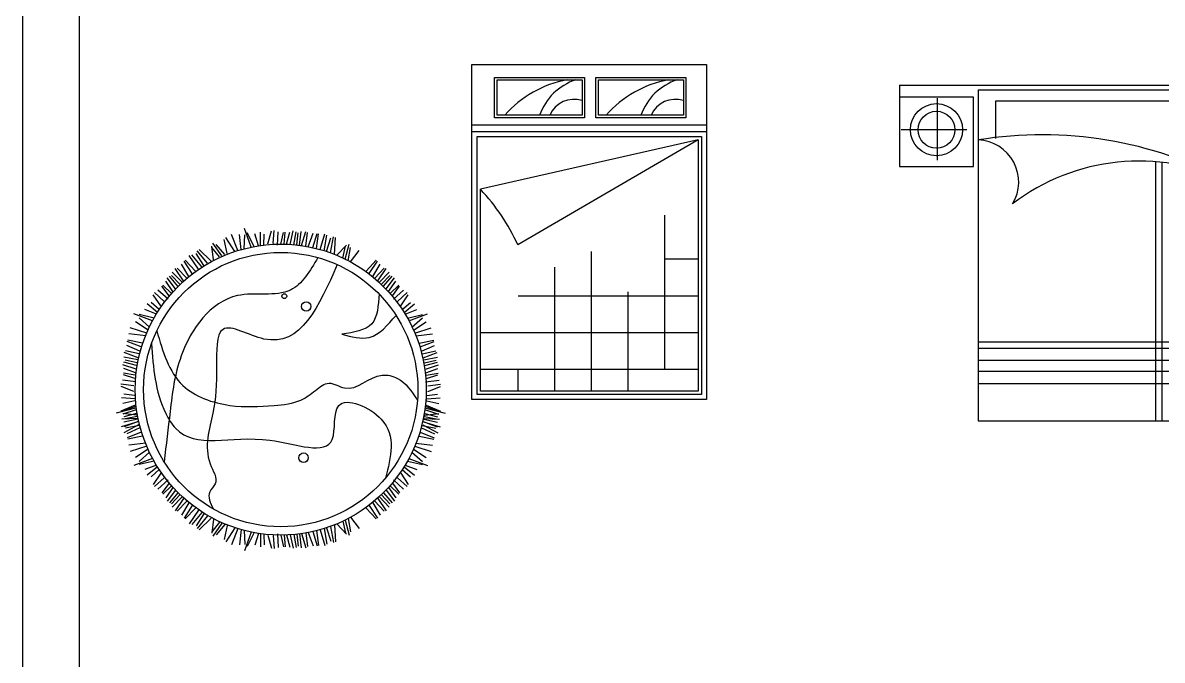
# Model space of a CAD drawing. Header units: inches. Extents: x 10.6 to 53.1, y 14.5 to 39.3.
# Drawn here: x 32.11 to 38.91, y 23.33 to 27.13 of the extents above; entities that cross this region are included whole.
import ezdxf

# ---------------------------------------------------------------- set-up
doc = ezdxf.new("R2010")
doc.units = ezdxf.units.IN
doc.header["$MEASUREMENT"] = 0
for name, color, linetype in [('02', 2, 'Continuous'), ('4', 4, 'Continuous'), ('kadrbm', 4, 'Continuous')]:
    doc.layers.add(name, color=color, linetype=linetype)

# ---------------------------------------------------------------- blocks, each defined once
blk = doc.blocks.new('kadrbm')
at = {"layer": 'kadrbm', "color": 4}
blk.add_lwpolyline([(0, 0), (0, 24.7972), (21, 24.7972), (21, 0), (0, 0)], close=True, dxfattribs=at)
blk.add_lwpolyline([(20.6631, 0.3257), (20.6631, 24.4603), (0.3369, 24.4603), (0.3369, 0.3257), (20.6631, 0.3257)], dxfattribs=at)

msp = doc.modelspace()

# ---------------------------------------------------------------- linework, layer by layer
at = {"layer": '02'}
for p, q in [((34.7928, 24.8859), (34.7928, 26.8851)), ((34.7928, 26.8851), (36.1928, 26.8851)), ((36.1928, 26.8851), (36.1928, 24.8852)), ((34.9277, 26.8076), (35.4648, 26.8076)), ((34.9277, 26.5666), (34.9277, 26.8076)), ((34.9427, 26.7926), (35.4498, 26.7926)), ((34.9427, 26.5816), (34.9427, 26.7926)), ((35.4498, 26.7926), (35.4498, 26.5816)), ((35.4648, 26.8076), (35.4648, 26.5666)), ((35.5322, 26.8076), (36.0693, 26.8076)), ((35.5322, 26.5666), (35.5322, 26.8076)), ((35.5472, 26.7926), (36.0543, 26.7926)), ((35.5472, 26.5816), (35.5472, 26.7926)), ((36.0543, 26.7926), (36.0543, 26.5816)), ((36.0693, 26.8076), (36.0693, 26.5666)), ((37.344, 26.7615), (39.7828, 26.7615)), ((37.344, 26.7615), (37.344, 26.2752)), ((37.8134, 26.7325), (37.8134, 24.7583)), ((37.8134, 26.7325), (39.3134, 26.7325)), ((37.784, 26.6895), (37.344, 26.6895)), ((37.784, 26.2752), (37.784, 26.6895)), ((35.4498, 26.5816), (34.9427, 26.5816)), ((36.0543, 26.5816), (35.5472, 26.5816)), ((34.7928, 26.5251), (36.1928, 26.5251)), ((35.4648, 26.5666), (34.9277, 26.5666)), ((36.0693, 26.5666), (35.5322, 26.5666)), ((34.7928, 26.4851), (36.1928, 26.4851)), ((37.344, 26.2752), (37.784, 26.2752)), ((33.4753, 25.7948), (33.4362, 25.9068)), ((33.3329, 25.7564), (33.3144, 25.84)), ((33.3788, 25.7688), (33.3245, 25.8531)), ((33.3961, 25.7744), (33.3578, 25.8703)), ((33.4151, 25.78), (33.4048, 25.8703)), ((33.4344, 25.7853), (33.4372, 25.8682)), ((33.4933, 25.7983), (33.4518, 25.8807)), ((33.5198, 25.8028), (33.4968, 25.8734)), ((33.5318, 25.8046), (33.5313, 25.8838)), ((33.5517, 25.8071), (33.5532, 25.8713)), ((33.5741, 25.8139), (33.5971, 25.8911)), ((33.6075, 25.816), (33.6117, 25.8932)), ((33.6326, 25.8055), (33.6357, 25.887)), ((33.6518, 25.8129), (33.6692, 25.8828)), ((33.6724, 25.8127), (33.6775, 25.8838)), ((33.6861, 25.8122), (33.7068, 25.8849)), ((33.7077, 25.8111), (33.7266, 25.8911)), ((33.73, 25.8094), (33.7434, 25.887)), ((33.7469, 25.8077), (33.7559, 25.8797)), ((33.7637, 25.8057), (33.7737, 25.889)), ((33.7766, 25.8039), (33.8019, 25.889)), ((33.8011, 25.8), (33.8113, 25.8817)), ((33.8163, 25.7972), (33.8447, 25.8776)), ((33.8429, 25.7916), (33.8688, 25.8765)), ((33.866, 25.7861), (33.8771, 25.8744)), ((33.8863, 25.7807), (33.9147, 25.8744)), ((33.9113, 25.7732), (33.9273, 25.8661)), ((33.9248, 25.7689), (33.9503, 25.8494)), ((33.9478, 25.7609), (33.9659, 25.8567)), ((33.972, 25.7517), (33.9795, 25.8525)), ((33.2146, 25.6983), (33.1523, 25.7733)), ((33.2371, 25.7111), (33.1642, 25.7811)), ((33.2505, 25.7183), (33.2402, 25.801)), ((33.2863, 25.7362), (33.2412, 25.7928)), ((33.2994, 25.7422), (33.2467, 25.8187)), ((33.3187, 25.7506), (33.266, 25.8109)), ((33.9861, 25.746), (34.0433, 25.8066)), ((34.0226, 25.7297), (34.0376, 25.8005)), ((34.0357, 25.7235), (34.061, 25.8128)), ((34.0544, 25.7139), (34.0673, 25.793)), ((34.0679, 25.7067), (34.1206, 25.7742)), ((33.1241, 25.6371), (33.0751, 25.7111)), ((33.1431, 25.6513), (33.0821, 25.7162)), ((33.1602, 25.6635), (33.106, 25.7452)), ((33.1818, 25.6781), (33.1205, 25.7495)), ((33.1938, 25.6857), (33.148, 25.7566)), ((34.1606, 25.6513), (34.2216, 25.7162)), ((34.1796, 25.6371), (34.2286, 25.7111)), ((33.0628, 25.585), (33.0049, 25.6457)), ((33.0724, 25.5937), (33.0229, 25.6675)), ((33.0911, 25.6102), (33.0345, 25.6701)), ((33.1028, 25.6201), (33.059, 25.6932)), ((34.2008, 25.6201), (34.2447, 25.6932)), ((34.2126, 25.6102), (34.2692, 25.6701)), ((34.2313, 25.5937), (34.2808, 25.6675)), ((34.2408, 25.585), (34.2988, 25.6457)), ((32.986, 25.5033), (32.9432, 25.5612)), ((32.9993, 25.519), (32.9477, 25.5683)), ((33.0083, 25.5293), (32.9655, 25.5915)), ((33.023, 25.5453), (32.9733, 25.6108)), ((33.0385, 25.5614), (32.9872, 25.6211)), ((33.0505, 25.5733), (33.0008, 25.6261)), ((34.2532, 25.5733), (34.3029, 25.6261)), ((34.2652, 25.5614), (34.3165, 25.6211)), ((34.2807, 25.5453), (34.3303, 25.6108)), ((34.2954, 25.5293), (34.3382, 25.5915)), ((34.3044, 25.519), (34.356, 25.5683)), ((34.3177, 25.5033), (34.3605, 25.5612)), ((32.9357, 25.444), (32.8908, 25.511)), ((32.9554, 25.4711), (32.8985, 25.5236)), ((32.9794, 25.4838), (32.9186, 25.5381)), ((34.3243, 25.4838), (34.385, 25.5381)), ((34.3483, 25.4711), (34.4052, 25.5236)), ((34.368, 25.444), (34.4129, 25.511)), ((32.9159, 25.4055), (32.8545, 25.4556)), ((32.9266, 25.4225), (32.8781, 25.4645)), ((34.377, 25.4225), (34.4256, 25.4645)), ((34.3877, 25.4055), (34.4492, 25.4556)), ((32.8875, 25.3557), (32.7762, 25.3969)), ((32.8962, 25.3719), (32.8063, 25.3923)), ((32.8688, 25.3181), (32.8067, 25.3731)), ((32.9097, 25.3952), (32.8406, 25.4223)), ((34.394, 25.3952), (34.4631, 25.4223)), ((34.4074, 25.3719), (34.4974, 25.3923)), ((34.4162, 25.3557), (34.5275, 25.3969)), ((34.4349, 25.3181), (34.497, 25.3731)), ((32.8528, 25.2817), (32.7545, 25.3132)), ((32.8605, 25.2999), (32.7844, 25.3495)), ((34.4432, 25.2999), (34.5193, 25.3495)), ((34.4509, 25.2817), (34.5492, 25.3132)), ((32.819, 25.1994), (32.7366, 25.2322)), ((32.8265, 25.2219), (32.7394, 25.2403)), ((32.846, 25.2648), (32.7464, 25.2766)), ((34.4577, 25.2648), (34.5572, 25.2766)), ((34.4772, 25.2219), (34.5643, 25.2403)), ((34.4846, 25.1994), (34.5671, 25.2322)), ((32.8013, 25.1343), (32.7186, 25.1666)), ((32.8073, 25.1585), (32.7266, 25.1753)), ((32.8113, 25.1733), (32.7336, 25.2083)), ((34.4924, 25.1733), (34.5701, 25.2083)), ((34.4964, 25.1585), (34.577, 25.1753)), ((34.5024, 25.1343), (34.5851, 25.1666)), ((32.7884, 25.0663), (32.7102, 25.0918)), ((32.792, 25.0884), (32.7158, 25.1081)), ((32.7985, 25.1217), (32.7162, 25.1385)), ((32.7951, 25.105), (32.7241, 25.12)), ((34.5052, 25.1217), (34.5874, 25.1385)), ((34.5086, 25.105), (34.5796, 25.12)), ((34.5117, 25.0884), (34.5879, 25.1081)), ((34.5153, 25.0663), (34.5934, 25.0918)), ((32.7839, 25.0312), (32.7135, 25.0422)), ((32.782, 25.0107), (32.7138, 25.0338)), ((32.7855, 25.0448), (32.7148, 25.0715)), ((34.5182, 25.0448), (34.5888, 25.0715)), ((34.5197, 25.0312), (34.5902, 25.0422)), ((34.5217, 25.0107), (34.5899, 25.0338)), ((32.7753, 24.9668), (32.6986, 24.9774)), ((32.7746, 24.9333), (32.6995, 24.9626)), ((32.7878, 24.991), (32.7069, 25.0008)), ((34.5159, 24.991), (34.5968, 25.0008)), ((34.5284, 24.9668), (34.605, 24.9774)), ((34.5291, 24.9333), (34.6042, 24.9626)), ((32.7804, 24.8904), (32.7013, 24.8964)), ((32.7795, 24.9105), (32.7156, 24.9173)), ((34.5233, 24.8904), (34.6023, 24.8964)), ((34.5242, 24.9105), (34.588, 24.9173)), ((36.1928, 24.8852), (34.7928, 24.8859)), ((32.7854, 24.8333), (32.6706, 24.8036)), ((32.7834, 24.8516), (32.6979, 24.817)), ((32.7811, 24.8784), (32.7089, 24.8612)), ((32.7884, 24.8235), (32.7102, 24.7981)), ((32.7855, 24.845), (32.7148, 24.8184)), ((34.5153, 24.8235), (34.5934, 24.7981)), ((34.5182, 24.845), (34.5888, 24.8184)), ((34.5182, 24.8333), (34.6331, 24.8036)), ((34.5203, 24.8516), (34.6058, 24.817)), ((34.5226, 24.8784), (34.5948, 24.8612)), ((32.7992, 24.7527), (32.7005, 24.7225)), ((32.7952, 24.7721), (32.7044, 24.7693)), ((32.7916, 24.7918), (32.7092, 24.8014)), ((32.792, 24.8015), (32.7158, 24.7817)), ((32.7985, 24.7682), (32.7162, 24.7514)), ((32.8013, 24.7555), (32.7186, 24.7233)), ((32.7951, 24.7848), (32.7241, 24.7699)), ((34.5024, 24.7555), (34.5851, 24.7233)), ((34.5045, 24.7527), (34.6032, 24.7225)), ((34.5052, 24.7682), (34.5874, 24.7514)), ((34.5085, 24.7721), (34.5993, 24.7693)), ((34.5086, 24.7848), (34.5796, 24.7699)), ((34.5117, 24.8015), (34.5879, 24.7817)), ((34.5121, 24.7918), (34.5945, 24.8014)), ((37.8134, 24.7583), (39.3134, 24.7583)), ((32.8033, 24.7349), (32.7148, 24.6879)), ((32.8073, 24.7314), (32.7266, 24.7145)), ((32.8113, 24.7165), (32.7336, 24.6815)), ((32.819, 24.6905), (32.7366, 24.6577)), ((34.4846, 24.6905), (34.5671, 24.6577)), ((34.4924, 24.7165), (34.5701, 24.6815)), ((34.4964, 24.7314), (34.577, 24.7145)), ((34.5004, 24.7349), (34.5889, 24.6879)), ((32.8265, 24.6679), (32.7394, 24.6495)), ((32.846, 24.6251), (32.7464, 24.6132)), ((32.8528, 24.6081), (32.7545, 24.5766)), ((34.4509, 24.6081), (34.5492, 24.5766)), ((34.4577, 24.6251), (34.5572, 24.6132)), ((34.4772, 24.6679), (34.5643, 24.6495)), ((32.8605, 24.5899), (32.7844, 24.5404)), ((32.8688, 24.5717), (32.8067, 24.5167)), ((34.4349, 24.5717), (34.497, 24.5167)), ((34.4432, 24.5899), (34.5193, 24.5404)), ((32.8875, 24.5341), (32.7762, 24.4929)), ((32.8962, 24.518), (32.8063, 24.4975)), ((32.9097, 24.4947), (32.8406, 24.4675)), ((32.9159, 24.4843), (32.8545, 24.4343)), ((34.3877, 24.4843), (34.4492, 24.4343)), ((34.394, 24.4947), (34.4631, 24.4675)), ((34.4074, 24.518), (34.4974, 24.4975)), ((34.4162, 24.5341), (34.5275, 24.4929)), ((32.9266, 24.4674), (32.8781, 24.4253)), ((32.9357, 24.4458), (32.8908, 24.3789)), ((32.9554, 24.4187), (32.8985, 24.3663)), ((32.9794, 24.406), (32.9186, 24.3517)), ((34.3243, 24.406), (34.385, 24.3517)), ((34.3483, 24.4187), (34.4052, 24.3663)), ((34.368, 24.4458), (34.4129, 24.3789)), ((34.377, 24.4674), (34.4256, 24.4253)), ((32.986, 24.3865), (32.9432, 24.3286)), ((32.9993, 24.3708), (32.9477, 24.3215)), ((33.0083, 24.3605), (32.9655, 24.2983)), ((33.023, 24.3446), (32.9733, 24.279)), ((34.2807, 24.3446), (34.3303, 24.279)), ((34.2954, 24.3605), (34.3382, 24.2983)), ((34.3044, 24.3708), (34.356, 24.3215)), ((34.3177, 24.3865), (34.3605, 24.3286)), ((33.0385, 24.3285), (32.9872, 24.2688)), ((33.0505, 24.3166), (33.0008, 24.2638)), ((33.0628, 24.3048), (33.0049, 24.2441)), ((33.0724, 24.2961), (33.0229, 24.2223)), ((33.0911, 24.2796), (33.0345, 24.2197)), ((33.1028, 24.2697), (33.059, 24.1966)), ((34.2008, 24.2697), (34.2447, 24.1966)), ((34.2126, 24.2796), (34.2692, 24.2197)), ((34.2313, 24.2961), (34.2808, 24.2223)), ((34.2408, 24.3048), (34.2988, 24.2441)), ((34.2532, 24.3166), (34.3029, 24.2638)), ((34.2652, 24.3285), (34.3165, 24.2688)), ((33.1241, 24.2528), (33.0751, 24.1788)), ((33.1431, 24.2385), (33.0821, 24.1737)), ((33.1602, 24.2263), (33.106, 24.1447)), ((33.1818, 24.2118), (33.1205, 24.1403)), ((33.1938, 24.2041), (33.148, 24.1332)), ((34.1606, 24.2385), (34.2216, 24.1737)), ((34.1796, 24.2528), (34.2286, 24.1788)), ((33.2146, 24.1915), (33.1523, 24.1165)), ((33.2371, 24.1787), (33.1642, 24.1087)), ((33.2505, 24.1715), (33.2402, 24.0888)), ((33.2863, 24.1537), (33.2412, 24.097)), ((33.2994, 24.1476), (33.2467, 24.0711)), ((33.3187, 24.1393), (33.266, 24.079)), ((33.3329, 24.1334), (33.3144, 24.0498)), ((33.972, 24.1381), (33.9795, 24.0373)), ((33.9861, 24.1438), (34.0433, 24.0833)), ((34.0226, 24.1601), (34.0376, 24.0893)), ((34.0357, 24.1664), (34.061, 24.077)), ((34.0544, 24.1759), (34.0673, 24.0968)), ((34.0679, 24.1831), (34.1206, 24.1156)), ((33.3788, 24.121), (33.3245, 24.0367)), ((33.3961, 24.1154), (33.3578, 24.0196)), ((33.4151, 24.1098), (33.4048, 24.0196)), ((33.4344, 24.1046), (33.4372, 24.0217)), ((33.4753, 24.0951), (33.4362, 23.983)), ((33.4933, 24.0915), (33.4518, 24.0091)), ((33.5198, 24.087), (33.4968, 24.0164)), ((33.5318, 24.0852), (33.5313, 24.006)), ((33.5517, 24.0827), (33.5532, 24.0185)), ((33.5741, 24.076), (33.5971, 23.9987)), ((33.6075, 24.0739), (33.6117, 23.9966)), ((33.6326, 24.0843), (33.6357, 24.0029)), ((33.6518, 24.0769), (33.6692, 24.007)), ((33.6724, 24.0772), (33.6775, 24.006)), ((33.6861, 24.0776), (33.7068, 24.005)), ((33.7077, 24.0787), (33.7266, 23.9987)), ((33.73, 24.0804), (33.7434, 24.0029)), ((33.7469, 24.0821), (33.7559, 24.0102)), ((33.7637, 24.0842), (33.7737, 24.0008)), ((33.7766, 24.0859), (33.8019, 24.0008)), ((33.8011, 24.0898), (33.8113, 24.0081)), ((33.8163, 24.0926), (33.8447, 24.0123)), ((33.8429, 24.0982), (33.8688, 24.0133)), ((33.866, 24.1037), (33.8771, 24.0154)), ((33.8863, 24.1092), (33.9147, 24.0154)), ((33.9113, 24.1166), (33.9273, 24.0238)), ((33.9248, 24.1209), (33.9503, 24.0405)), ((33.9478, 24.1289), (33.9659, 24.0332))]:
    msp.add_line(p, q, dxfattribs=at)
for centre, radius in [((33.6518, 24.9449), 0.868), ((33.6518, 24.9449), 0.818), ((33.6731, 25.5022), 0.0141), ((33.8038, 25.4412), 0.0282), ((33.7882, 24.5388), 0.0282)]:
    msp.add_circle(centre, radius, dxfattribs=at)
for points in [[(33.8736, 25.7323), (33.7101, 25.5389), (33.3937, 25.5054), (33.0581, 25.1461), (32.9919, 24.8138), (32.9561, 24.5147)], [(33.9886, 25.6904), (33.5519, 25.2467), (33.3074, 25.3042), (33.2691, 25.0838), (33.247, 24.8048), (33.231, 24.5024), (33.2601, 24.382), (33.228, 24.3346), (33.25, 24.2324)], [(34.2381, 25.5154), (34.1943, 25.3377), (34.0169, 25.2754)], [(34.0169, 25.2754), (34.1799, 25.2563), (34.3395, 25.3879)], [(32.9127, 25.2954), (33.0677, 24.97), (33.3489, 24.8506), (33.6128, 24.8506), (33.7724, 24.8826), (33.8587, 24.9401), (33.9402, 24.9832), (34.0313, 24.9545), (34.2566, 25.0311), (34.3477, 25.012), (34.4675, 24.8826)], [(32.8814, 25.2198), (32.9659, 24.8032), (33.0248, 24.714), (33.587, 24.6431), (33.9594, 24.6479), (33.9977, 24.8491), (34.2518, 24.7676), (34.276, 24.4162)]]:
    msp.add_spline(points, degree=3, dxfattribs=at)
at = {"layer": '4'}
for p, q in [((37.5687, 26.6825), (37.5687, 26.3126)), ((39.2183, 26.6664), (37.9157, 26.6664)), ((37.9157, 26.6664), (37.9157, 26.4426)), ((34.8228, 26.4551), (36.1628, 26.4551)), ((34.8228, 24.9152), (34.8228, 26.4551)), ((36.1628, 26.4551), (36.1628, 24.9152)), ((37.3541, 26.4961), (37.7451, 26.4961)), ((36.1428, 26.4351), (34.8428, 26.14)), ((36.1428, 26.4351), (35.067, 25.8078)), ((36.1428, 26.4351), (36.1428, 24.9352)), ((38.8726, 24.7583), (38.8726, 26.3039)), ((38.9094, 24.7583), (38.9094, 26.3003)), ((34.8428, 24.9352), (34.8428, 26.14)), ((35.9427, 25.0677), (35.9427, 25.9849)), ((35.5052, 24.9352), (35.5052, 25.7692)), ((35.9427, 25.724), (36.1428, 25.724)), ((35.2864, 24.9352), (35.2864, 25.6743)), ((35.0677, 25.5052), (36.1428, 25.5052)), ((35.7239, 24.9352), (35.7239, 25.5276)), ((34.8428, 25.2865), (36.1428, 25.2865)), ((37.8134, 25.2297), (39.3134, 25.2297)), ((37.8134, 25.1926), (39.3134, 25.1926)), ((37.8134, 25.1207), (39.3134, 25.1207)), ((34.8428, 25.0677), (36.1428, 25.0677)), ((35.0677, 24.9352), (35.0677, 25.0677)), ((37.8134, 25.0556), (39.3134, 25.0556)), ((37.8134, 24.9813), (39.3134, 24.9813)), ((36.1628, 24.9152), (34.8228, 24.9152)), ((36.1428, 24.9352), (34.8428, 24.9352))]:
    msp.add_line(p, q, dxfattribs=at)
for radius in [0.1554, 0.11]:
    msp.add_circle((37.564, 26.4952), radius, dxfattribs=at)
for centre, radius, start, end in [((35.4777, 26.1511), 0.652, 100.27343, 138.67741), ((35.5178, 26.4686), 0.3408, 108.04892, 160.6348), ((36.0822, 26.1511), 0.652, 100.27343, 138.67741), ((36.1223, 26.4686), 0.3408, 108.04892, 160.6348), ((35.4011, 26.5194), 0.1571, 71.95036, 156.68058), ((36.0056, 26.5194), 0.1571, 71.95036, 156.68058), ((38.1945, 24.1048), 2.3603, 61.86165, 99.29233), ((37.8036, 26.1834), 0.2509, 328.73106, 87.76725), ((38.7714, 25.0674), 1.2406, 64.3897, 127.38592), ((33.9357, 25.2861), 1.2458, 24.75821, 43.27109)]:
    msp.add_arc(centre, radius, start, end, dxfattribs=at)

# ---------------------------------------------------------------- block references
at = {"layer": 'kadrbm'}
msp.add_blockref('kadrbm', (32.1129, 14.5063), dxfattribs=at)

doc.saveas('drawing.dxf')
